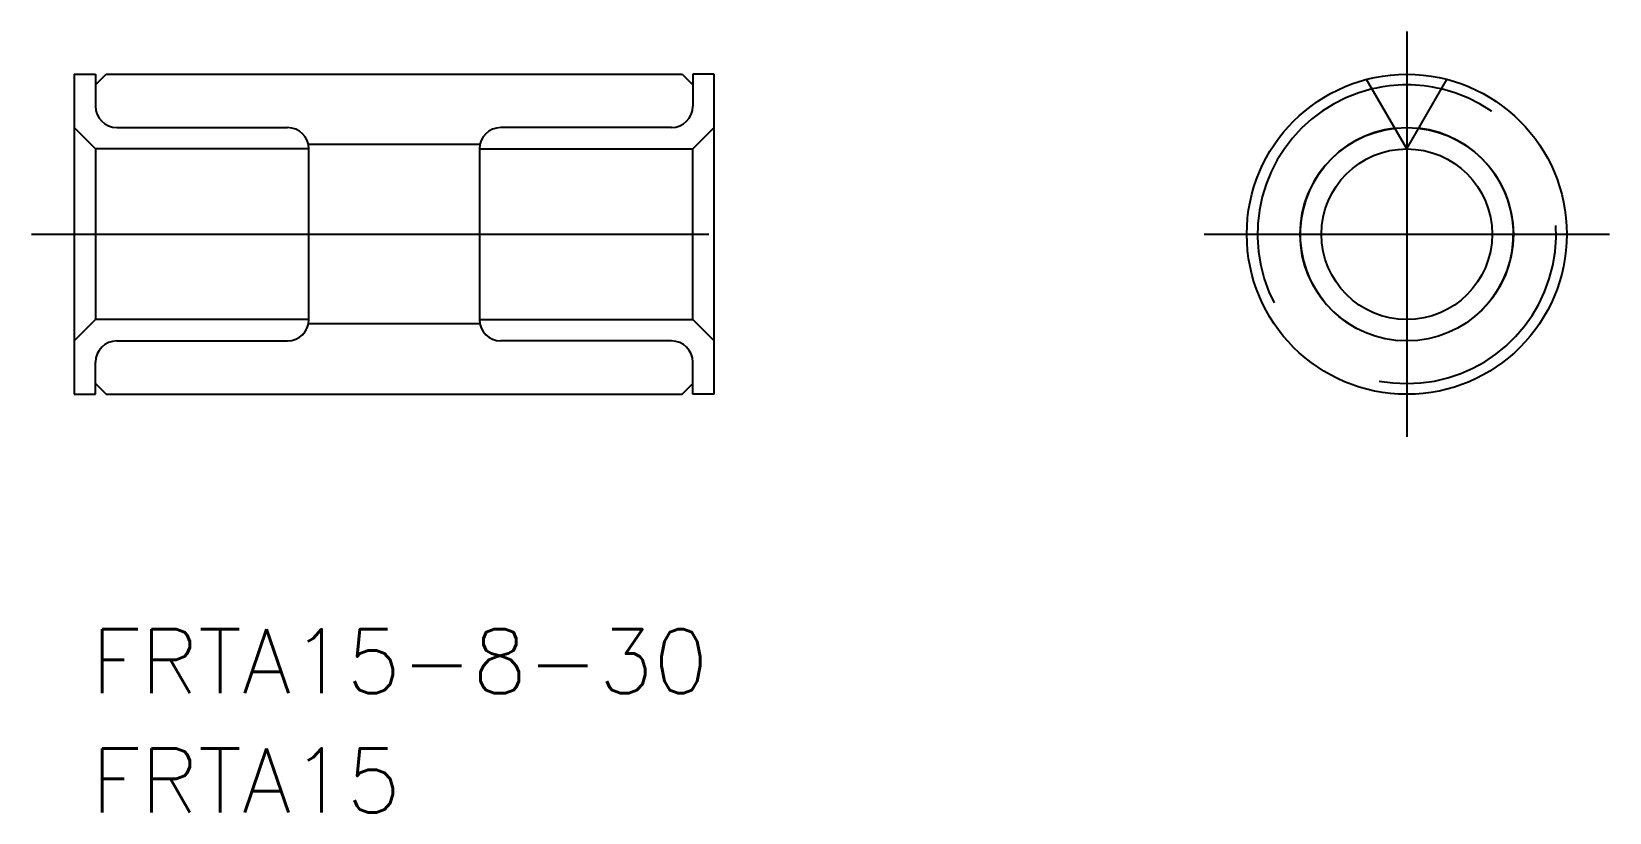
# Model space of a CAD drawing. Extents: x -2 to 72, y -27.1 to 9.5.
import ezdxf

# ---------------------------------------------------------------- set-up
doc = ezdxf.new("R2010")
doc.units = 0
doc.linetypes.add('CENTER', pattern=[50.8, 31.75, -6.35, 6.35, -6.35])
doc.linetypes.add('DASHED', pattern=[19.05, 12.7, -6.35])
doc.layers.get('0').update_dxf_attribs({"linetype": 'CONTINUOUS'})
doc.layers.add('CENTER', color=1, linetype='CENTER')
doc.styles.get("Standard").update_dxf_attribs({"font": 'txt.shx', "height": 3, "bigfont": 'bigfont.shx'})

# ---------------------------------------------------------------- blocks, each defined once
blk = doc.blocks.new('*U2')
at = {"color": 7, "linetype": 'CONTINUOUS'}
blk.add_text('FRTA15-8-30', height=3, dxfattribs=at).set_placement((0.792, -21.511))
blk = doc.blocks.new('*U3')
at = {"color": 7, "linetype": 'CONTINUOUS'}
blk.add_text('FRTA15', height=3, dxfattribs=at).set_placement((0.792, -27.099))

msp = doc.modelspace()

# ---------------------------------------------------------------- linework, layer by layer
at = {"color": 7, "linetype": 'CONTINUOUS'}
for p, q in [((0, 7.5), (1, 7.5)), ((0, 7.5), (0, -7.5)), ((1, 7.5), (1, 6)), ((1, 7), (1.5, 7.5)), ((1.5, 7.5), (28.5, 7.5)), ((28.5, 7.5), (29, 7)), ((30, 7.5), (29, 7.5)), ((29, 7.5), (29, 6)), ((30, -7.5), (30, 7.5)), ((62.466, 4), (60.583, 7.26)), ((62.466, 4), (64.348, 7.26)), ((0, 5), (1, 4)), ((2, 5), (10, 5)), ((28, 5), (20, 5)), ((30, 5), (29, 4)), ((11, 4), (1, 4)), ((1, 4), (1, -4)), ((19.02, 4.2), (10.98, 4.2)), ((11, -4), (11, 4)), ((19, 4), (19, -4)), ((19, 4), (29, 4)), ((29, -4), (29, 4)), ((0, -5), (1, -4)), ((11, -4), (1, -4)), ((19.02, -4.2), (10.98, -4.2)), ((19, -4), (29, -4)), ((30, -5), (29, -4)), ((2, -5), (10, -5)), ((28, -5), (20, -5)), ((1, -7.5), (1, -6)), ((29, -7.5), (29, -6)), ((1, -7), (1.5, -7.5)), ((28.5, -7.5), (29, -7)), ((0, -7.5), (1, -7.5)), ((1.5, -7.5), (28.5, -7.5)), ((30, -7.5), (29, -7.5))]:
    msp.add_line(p, q, dxfattribs=at)
for radius in [7.5, 5, 4]:
    msp.add_circle((62.466, 0), radius, dxfattribs=at)
at = {"color": 3, "linetype": 'DASHED'}
for radius, start, end in [(7, 103.39845, 76.60155), (5, 96.42182, 83.57818)]:
    msp.add_arc((62.466, 0), radius, start, end, dxfattribs=at)
at = {"color": 7, "linetype": 'CONTINUOUS'}
for centre, radius, start, end in [((62.466, 0), 7, 76.60155, 103.39845), ((2, 6), 1, 180, 270), ((28, 6), 1, 270, 0), ((10, 4), 1, 0, 90), ((20, 4), 1, 90, 180), ((10, -4), 1, 270, 0), ((20, -4), 1, 180, 270), ((2, -6), 1, 90, 180), ((28, -6), 1, 0, 90)]:
    msp.add_arc(centre, radius, start, end, dxfattribs=at)
at = {"layer": 'CENTER', "color": 1, "linetype": 'CENTER'}
for p, q in [((62.466, 9.5), (62.466, -9.5)), ((-2, 0), (32, 0)), ((52.966, 0), (71.966, 0))]:
    msp.add_line(p, q, dxfattribs=at)

# ---------------------------------------------------------------- block references
at = {"color": 7, "linetype": 'CONTINUOUS'}
for name in ['*U2', '*U3']:
    msp.add_blockref(name, (0, 0), dxfattribs=at)

doc.saveas('drawing.dxf')
